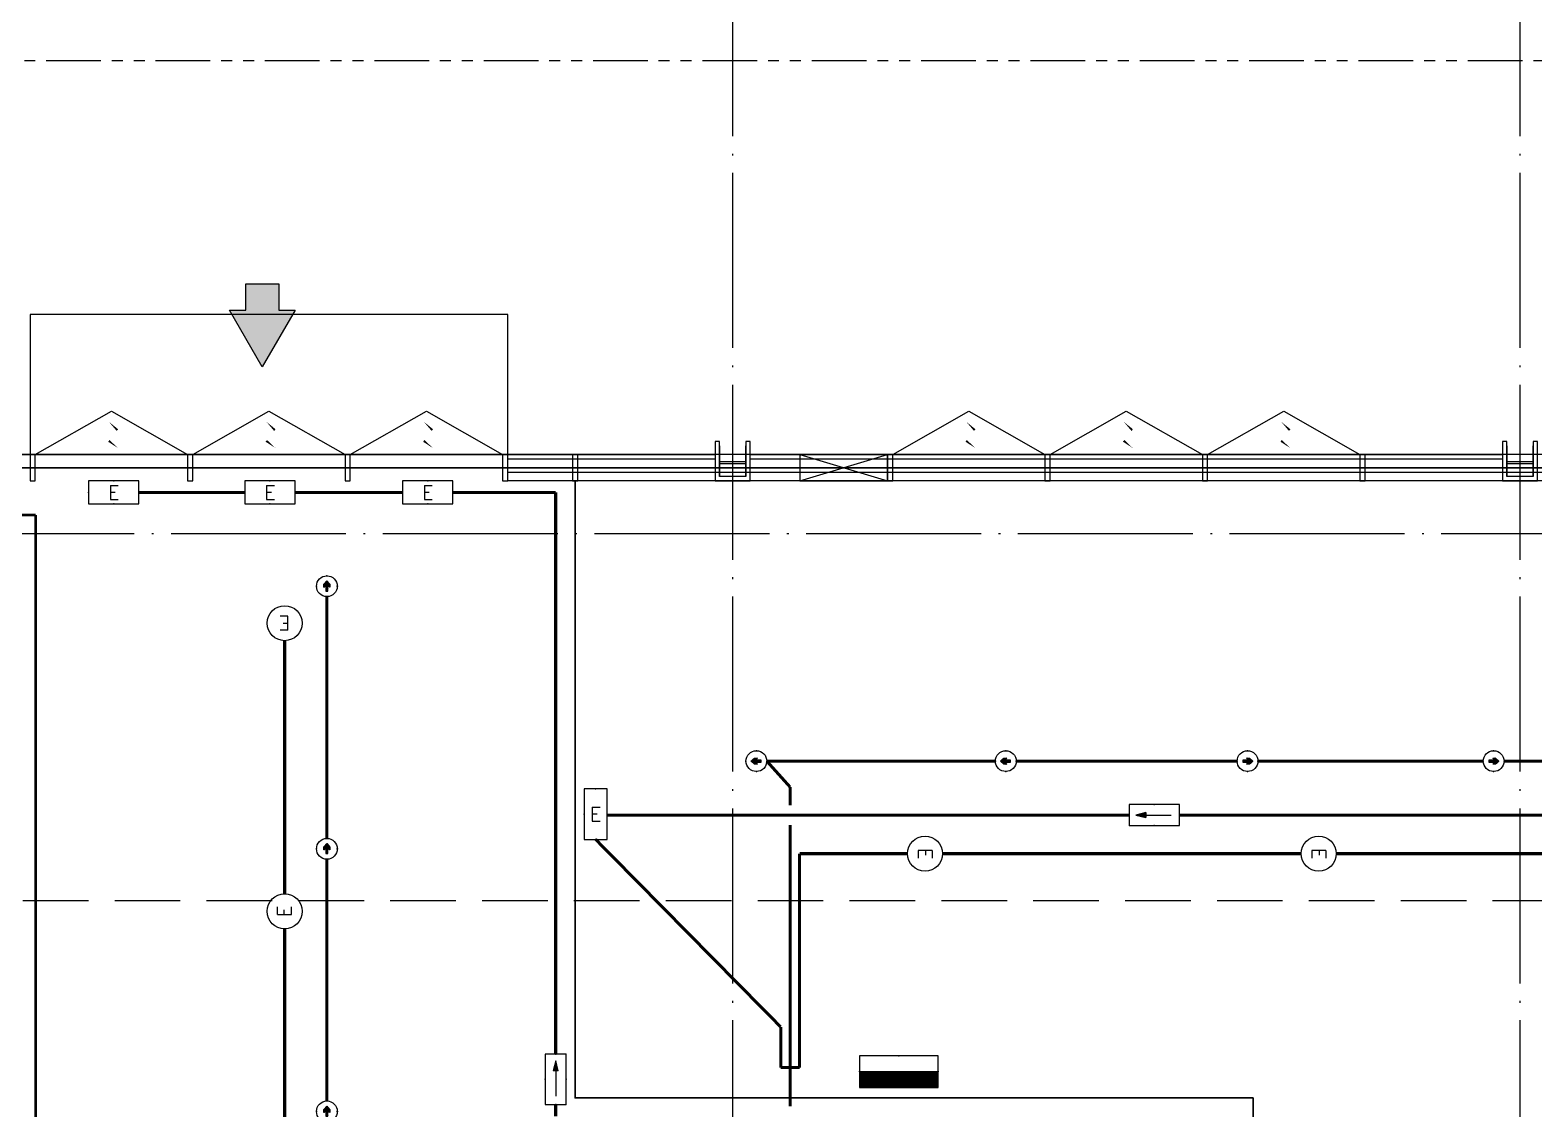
# Model space of a CAD drawing. Extents: x -288892 to 250096, y -100054 to 404668.
# Drawn here: x 24370 to 41559, y 19125 to 31450 of the extents above; entities that cross this region are included whole.
import ezdxf
from ezdxf.enums import TextEntityAlignment as Align
from ezdxf.xclip import XClip

# ---------------------------------------------------------------- set-up
doc = ezdxf.new("R2010")
doc.units = 0
doc.header["$LTSCALE"] = 1000
doc.header["$MEASUREMENT"] = 0
for name, pattern in [('104-14# 核心筒$0$DOTE', [2.42, 2, -0.2, 0.02, -0.2]), ('DASH', [0.35, 0.25, -0.1]), ('X-104 14#平面$0$109 3#平面$0$DASH', [0.35, 0.25, -0.1]), ('X-104 14#平面$0$PHANTOM2', [1.25, 0.625, -0.125, 0.125, -0.125, 0.125, -0.125])]:
    doc.linetypes.add(name, pattern=pattern)
doc.layers.get('0').update_dxf_attribs({"linetype": 'CONTINUOUS'})
for name, color, linetype in [('104-14# 核心筒$0$A_AXIS-轴线', 36, '104-14# 核心筒$0$DOTE'), ('14#楼幕墙$0$A-C_玻璃幕墙', 140, 'CONTINUOUS'), ('14#楼幕墙$0$A-C_窗', 140, 'CONTINUOUS'), ('EQUIP-照明', 3, 'CONTINUOUS'), ('EQUIP-箱柜', 3, 'CONTINUOUS'), ('WIRE-应急', 2, 'DASH'), ('X-104 14#平面$0$05-填充_天正', 26, 'CONTINUOUS'), ('X-104 14#平面$0$A-C_玻璃幕墙', 140, 'CONTINUOUS'), ('X-104 14#平面$0$A-SUR_吊顶', 40, 'CONTINUOUS'), ('X-104 14#平面$0$A-TECH_暖通', 6, 'CONTINUOUS')]:
    doc.layers.add(name, color=color, linetype=linetype)
doc.layers.add('X-104 14#平面$0$000套内', color=226, linetype='CONTINUOUS', lineweight=30)
doc.styles.add('_TCH_LABEL', font='COMPLEX', dxfattribs={"bigfont": 'GBCBIG'})
doc.styles.add('_TEL_DIM', font='SIMPLEX', dxfattribs={"width": 0.8, "height": 3.5, "bigfont": 'HZTXT'})

# ---------------------------------------------------------------- blocks, each defined once
blk = doc.blocks.new('14#楼幕墙$0$A$C38D07553')
blk.add_lwpolyline([(-60, -300), (0, -300), (0, 0), (-60, 0)], close=True)
blk = doc.blocks.new('*U1890')
blk.add_lwpolyline([(300, 0), (0, 0), (0, 150), (300, 150)], close=True)
blk = doc.blocks.new('14#楼幕墙$0$A$C07E80D9E')
blk.add_lwpolyline([(-350, -50), (-50, -50), (-50, -450), (0, -450), (0, 0), (-400, 0), (-400, -450), (-350, -450)], close=True)
for points in [[(-50, -200), (-350, -200)], [(-50, -220), (-350, -220)]]:
    blk.add_lwpolyline(points)
at = {"layer": '14#楼幕墙$0$A-C_玻璃幕墙', "rotation": 180}
blk.add_blockref('*U1890', (-50, -50), dxfattribs=at)
blk = doc.blocks.new('14#楼幕墙$0$A$C385D642F')
for p, q in [((32250, 27600), (32250, 27250)), ((32550, 27250), (32550, 27600)), ((41250, 27600), (41250, 27250)), ((41550, 27250), (41550, 27600))]:
    blk.add_line(p, q)
at = {"rotation": 180}
for p in [(32200, 27200), (41200, 27200)]:
    blk.add_blockref('14#楼幕墙$0$A$C07E80D9E', p, dxfattribs=at)
for p in [(24430, 27500), (26230, 27500), (28030, 27500), (29830, 27500), (30630, 27500), (34230, 27500), (36030, 27500), (37830, 27500), (39630, 27500)]:
    blk.add_blockref('14#楼幕墙$0$A$C38D07553', p)
blk = doc.blocks.new('14#楼幕墙$0$A$C22714246')
blk.add_lwpolyline([(1740, 497), (870, 0), (0, 497)])
at = {"layer": '14#楼幕墙$0$A-C_玻璃幕墙', "color": 1}
blk.add_lwpolyline([(899, 122, 0, 25, 0), (802, 217, 0, 0, 0), (900, 340, 25, 0, 0), (796, 422, 0, 0, 0)], format="xyseb", dxfattribs=at)
blk = doc.blocks.new('14#楼幕墙')
at = {"layer": '14#楼幕墙$0$A-C_玻璃幕墙'}
for p, q in [((29830, 26400), (53970, 26400)), ((53970, 26300), (29830, 26300))]:
    blk.add_line(p, q, dxfattribs=at)
at = {"layer": '14#楼幕墙$0$A-C_玻璃幕墙', "ltscale": 2}
blk.add_lwpolyline([(24370, 26600), (29830, 26600), (29830, 28200), (24370, 28200)], close=True, dxfattribs=at)
at = {"layer": '14#楼幕墙$0$A-C_玻璃幕墙'}
for points in [[(23600, 26600), (32200, 26600)], [(29830, 26550), (32200, 26550)], [(32600, 26600), (41200, 26600)], [(32600, 26550), (41200, 26550)]]:
    blk.add_lwpolyline(points, dxfattribs=at)
blk.add_blockref('14#楼幕墙$0$A$C385D642F', (0, -900), dxfattribs=at)
at = {"layer": '14#楼幕墙$0$A-C_窗', "rotation": 180}
for p in [(26170, 27097), (27970, 27097), (29770, 27097), (35970, 27097), (37770, 27097), (39570, 27097)]:
    blk.add_blockref('14#楼幕墙$0$A$C22714246', p, dxfattribs=at)
blk = doc.blocks.new('104-14# 核心筒')
at = {"layer": '104-14# 核心筒$0$A_AXIS-轴线'}
for p, q in [((32400, 54018), (32400, -8545)), ((41400, 54018), (41400, -8545)), ((-24839, 25700), (120260, 25700))]:
    blk.add_line(p, q, dxfattribs=at)
blk = doc.blocks.new('X-104 14#平面$0$sfafd')
at = {"layer": 'X-104 14#平面$0$05-填充_天正'}
blk.add_hatch(color=256, dxfattribs=at).paths.add_polyline_path([(0, 0), (-143, -205), (-307, -90), (-379, -192), (-590, 261), (-92, 217), (-164, 115)])
blk.add_lwpolyline([(0, 0), (-143, -205), (-307, -90), (-379, -192), (-590, 261), (-92, 217), (-164, 115)], close=True, dxfattribs=at)
blk = doc.blocks.new('*U1832')
blk.add_lwpolyline([(300, 0), (300, 1000), (0, 1000), (0, 0), (300, 0), (0, 1000), (0, 0), (300, 1000)])
blk = doc.blocks.new('X-104 14#平面$0$sdfjladfiididid')
at = {"layer": 'X-104 14#平面$0$A-TECH_暖通', "rotation": 270}
blk.add_blockref('*U1832', (33170, 26600), dxfattribs=at)
blk = doc.blocks.new('X-104 14#平面')
at = {"layer": 'X-104 14#平面$0$000套内'}
blk.add_lwpolyline([(23400, 26450), (50400, 26450), (50400, -2050), (23450, -2050), (23450, 7800), (32350, 7800), (32350, 7600), (41500, 7600), (41500, 16600), (38350, 16600), (38350, 19250), (30600, 19250), (30600, 26300)], dxfattribs=at)
at = {"layer": 'X-104 14#平面$0$A-C_玻璃幕墙'}
blk.add_lwpolyline([(-1359, -2200), (108092, -2200), (111292, 2370), (113380, 908), (115789, 4348), (113701, 5811), (116900, 10380), (116900, 38462), (99065, 43424), (96016, 32464), (85707, 35332), (87317, 41119), (83503, 42180), (66341, 26600), (4762, 26600)], close=True, dxfattribs=at)
at = {"layer": 'X-104 14#平面$0$A-SUR_吊顶', "linetype": 'X-104 14#平面$0$PHANTOM2'}
blk.add_line((57680, 31100), (9725, 31100), dxfattribs=at)
at = {"layer": 'X-104 14#平面$0$A-SUR_吊顶', "linetype": 'X-104 14#平面$0$109 3#平面$0$DASH', "ltscale": 3}
blk.add_lwpolyline([(109062, -4432), (119297, 10714), (117563, 11100), (120742, 38795), (99427, 44725), (92631, 20300), (86987, 20300), (86987, 21500), (8392, 21500), (5689, 8781), (-2734, 10571), (-6010, -4842), (40178, -2825), (39845, -4916), (83846, -2647)], close=True, dxfattribs=at)
ref = blk.add_blockref('104-14# 核心筒', (0, 0))
XClip(ref).set_block_clipping_path([(-38664.3623821461, -25500), (139216.5485069363, 330900)])
for name in ['14#楼幕墙', 'X-104 14#平面$0$sdfjladfiididid']:
    blk.add_blockref(name, (0, 0))
at = {"xscale": 1.5, "yscale": 1.5, "zscale": 1.5, "rotation": 124.9985697672247}
blk.add_blockref('X-104 14#平面$0$sfafd', (26837, 28551), dxfattribs=at)
blk = doc.blocks.new('$equip$00001838')
blk.add_circle((0, 0), 0.5)
at = {"color": 7, "style": '_TEL_DIM'}
blk.add_attdef('$TEXT$', text='', height=0.4, dxfattribs=at).set_placement((0, 0), align=Align.MIDDLE_CENTER)
at = {"color": 7, "style": '_TEL_DIM', "flags": 1}
blk.add_attdef('A', text='', height=0.00002, dxfattribs=at).set_placement((0, 0), align=Align.MIDDLE_CENTER)
blk = doc.blocks.new('$equip_U$00000189(HT0843)')
at = {"color": 2}
for p, q in [((-0.72, 0.66), (-0.72, 0)), ((0.72, 0.66), (-0.72, 0.66)), ((0.72, 0), (0.72, 0.66)), ((-0.72, 0), (0.72, 0))]:
    blk.add_line(p, q, dxfattribs=at)
at = {"color": 2, "const_width": 0.0125}
for points in [[(0.72, 0.66), (0.72, 0.66), (-0.72, 0.66)], [(-0.72, 0.66), (-0.72, 0)], [(0.72, 0), (0.72, 0.66)], [(-0.72, 0), (0.72, 0)]]:
    blk.add_lwpolyline(points, dxfattribs=at)
at = {"color": 2}
blk.add_lwpolyline([(-0.72, 0.66), (-0.72, 0)], dxfattribs=at)
for p in [(0, 0.66), (-0.72, 0.33), (0, 0), (0.72, 0.33)]:
    blk.add_point(p)
at = {"color": 7, "style": '_TEL_DIM'}
blk.add_attdef('$TEXT$', text='', height=0.4, dxfattribs=at).set_placement((0, 0.33), align=Align.MIDDLE_CENTER)
at = {"color": 7, "style": '_TEL_DIM', "flags": 1}
blk.add_attdef('A', text='', height=0.000025, dxfattribs=at).set_placement((0, 0), align=Align.MIDDLE_CENTER)
blk = doc.blocks.new('$equip$00002541')
blk.add_hatch(color=256).paths.add_polyline_path([(-0.24, 0.372), (-0.528, 0.3), (-0.24, 0.228)])
for p, q in [((-0.72, 0.6), (-0.72, 0)), ((0.72, 0.6), (-0.72, 0.6)), ((0.72, 0), (0.72, 0.6)), ((-0.72, 0), (0.72, 0)), ((-0.24, 0.372), (-0.528, 0.3)), ((-0.528, 0.3), (-0.24, 0.228)), ((-0.24, 0.372), (-0.24, 0.228))]:
    blk.add_line(p, q)
at = {"color": 7}
blk.add_line((-0.48, 0.3), (0.48, 0.3), dxfattribs=at)
at = {"const_width": 0.02}
blk.add_lwpolyline([(-0.72, 0.6), (-0.72, 0), (0.72, 0), (0.72, 0.6), (-0.72, 0.6), (-0.72, 0)], dxfattribs=at)
for p in [(0, 0.6), (-0.72, 0.3), (0, 0), (0.72, 0.3)]:
    blk.add_point(p)
at = {"color": 7, "style": '_TEL_DIM', "flags": 1}
blk.add_attdef('A', text='', height=0.00002, dxfattribs=at).set_placement((0, 0), align=Align.MIDDLE_CENTER)
blk = doc.blocks.new('*X1338')
at = {"color": 0}
for p, q in [((-250, 32.8), (-182.8, 100)), ((-250, 68.2), (-218.2, 100)), ((-247.5, 0), (-147.5, 100)), ((-212.1, 0), (-112.1, 100)), ((-176.8, 0), (-76.8, 100)), ((-141.4, 0), (-41.4, 100)), ((-106.1, 0), (-6.1, 100)), ((-70.7, 0), (29.3, 100)), ((-35.4, 0), (64.6, 100)), ((0, 0), (100, 100)), ((35.4, 0), (135.4, 100)), ((70.7, 0), (170.7, 100)), ((106.1, 0), (206.1, 100)), ((141.4, 0), (241.4, 100)), ((176.8, 0), (250, 73.2)), ((212.1, 0), (250, 37.9)), ((247.5, 0), (250, 2.5))]:
    blk.add_line(p, q, dxfattribs=at)
blk = doc.blocks.new('$equip$00001414')
for p, q in [((0.75, 0.6), (-0.75, 0.6)), ((-0.75, 0.6), (-0.75, 0)), ((0.75, 0), (0.75, 0.6)), ((-0.75, 0.3), (0.75, 0.3)), ((-0.75, 0), (0.75, 0))]:
    blk.add_line(p, q)
at = {"const_width": 0.3}
blk.add_lwpolyline([(-0.75, 0.15), (0.75, 0.15)], dxfattribs=at)
for p in [(0, 0.6), (-0.75, 0.3), (0.75, 0.3), (0, 0)]:
    blk.add_point(p)
at = {"xscale": 0.00300000000061118, "yscale": 0.00300000000061118, "zscale": 0.00300000000061118}
blk.add_blockref('*X1338', (0, 0), dxfattribs=at)
at = {"style": '_TCH_LABEL', "flags": 9}
blk.add_attdef('A', (0, 0), '', height=0.00002, dxfattribs=at)
blk = doc.blocks.new('$equip_U$00000283(晏大钊)')
at = {"color": 3}
for p, q in [((-0.072, 0.054), (-0.272, 0.054)), ((-0.271, 0.054), (-0.272, 0.053)), ((-0.26, 0.054), (-0.272, 0.041)), ((-0.249, 0.054), (-0.272, 0.03)), ((-0.238, 0.054), (-0.272, 0.019)), ((-0.226, 0.054), (-0.272, 0.008)), ((-0.215, 0.054), (-0.272, -0.004)), ((-0.204, 0.054), (-0.272, -0.015)), ((-0.193, 0.054), (-0.272, -0.026)), ((-0.181, 0.054), (-0.272, -0.037)), ((-0.17, 0.054), (-0.272, -0.048)), ((-0.159, 0.054), (-0.272, -0.06)), ((-0.271, 0.054), (-0.272, 0.053)), ((-0.26, 0.054), (-0.272, 0.041)), ((-0.249, 0.054), (-0.272, 0.03)), ((-0.238, 0.054), (-0.272, 0.019)), ((-0.226, 0.054), (-0.272, 0.008)), ((-0.215, 0.054), (-0.272, -0.004)), ((-0.204, 0.054), (-0.272, -0.015)), ((-0.193, 0.054), (-0.272, -0.026)), ((-0.181, 0.054), (-0.272, -0.037)), ((-0.17, 0.054), (-0.272, -0.048)), ((-0.159, 0.054), (-0.272, -0.06)), ((-0.148, 0.054), (-0.263, -0.061)), ((-0.148, 0.054), (-0.263, -0.061)), ((-0.137, 0.054), (-0.252, -0.061)), ((-0.137, 0.054), (-0.252, -0.061)), ((-0.125, 0.054), (-0.24, -0.061)), ((-0.125, 0.054), (-0.24, -0.061)), ((-0.114, 0.054), (-0.229, -0.061)), ((-0.114, 0.054), (-0.229, -0.061)), ((-0.103, 0.054), (-0.218, -0.061)), ((-0.103, 0.054), (-0.218, -0.061)), ((-0.092, 0.054), (-0.207, -0.061)), ((-0.092, 0.054), (-0.207, -0.061)), ((-0.08, 0.054), (-0.195, -0.061)), ((-0.08, 0.054), (-0.195, -0.061)), ((-0.069, 0.054), (-0.184, -0.061)), ((-0.069, 0.054), (-0.184, -0.061)), ((-0.058, 0.054), (-0.173, -0.061)), ((-0.058, 0.054), (-0.173, -0.061)), ((-0.047, 0.054), (-0.162, -0.061)), ((-0.047, 0.054), (-0.162, -0.061)), ((-0.036, 0.054), (-0.151, -0.061)), ((-0.036, 0.054), (-0.151, -0.061)), ((-0.024, 0.054), (-0.139, -0.061)), ((-0.024, 0.054), (-0.139, -0.061)), ((-0.013, 0.054), (-0.128, -0.061)), ((-0.013, 0.054), (-0.128, -0.061)), ((-0.002, 0.054), (-0.117, -0.061)), ((-0.002, 0.054), (-0.117, -0.061)), ((0.009, 0.054), (-0.106, -0.061)), ((0.009, 0.054), (-0.106, -0.061)), ((0.021, 0.054), (-0.094, -0.061)), ((0.021, 0.054), (-0.094, -0.061)), ((0.032, 0.054), (-0.083, -0.061)), ((0.032, 0.054), (-0.083, -0.061)), ((0.043, 0.054), (-0.072, -0.061)), ((0.043, 0.054), (-0.072, -0.061)), ((0.054, 0.054), (-0.061, -0.061)), ((0.054, 0.054), (-0.061, -0.061)), ((0.065, 0.054), (-0.05, -0.061)), ((0.065, 0.054), (-0.05, -0.061)), ((-0.044, 0.169), (-0.049, 0.163)), ((-0.044, 0.169), (-0.049, 0.163)), ((-0.033, 0.169), (-0.043, 0.158)), ((-0.033, 0.169), (-0.043, 0.158)), ((0.213, 0.077), (-0.041, -0.176)), ((0.165, 0.03), (-0.041, -0.176)), ((0.153, 0.13), (-0.038, -0.061)), ((0.153, 0.13), (-0.038, -0.061)), ((-0.022, 0.169), (-0.037, 0.153)), ((-0.022, 0.169), (-0.037, 0.153)), ((-0.01, 0.169), (-0.032, 0.147)), ((-0.01, 0.169), (-0.032, 0.147)), ((0.218, 0.072), (-0.03, -0.176)), ((0.165, 0.019), (-0.03, -0.176)), ((0.159, 0.125), (-0.027, -0.061)), ((0.159, 0.125), (-0.027, -0.061)), ((0.001, 0.169), (-0.026, 0.142)), ((0.001, 0.169), (-0.026, 0.142)), ((0.012, 0.169), (-0.02, 0.137)), ((0.012, 0.169), (-0.02, 0.137)), ((0.224, 0.067), (-0.019, -0.176)), ((0.166, 0.008), (-0.019, -0.176)), ((0.165, 0.12), (-0.016, -0.061)), ((0.165, 0.12), (-0.016, -0.061)), ((0.023, 0.169), (-0.014, 0.131)), ((0.023, 0.169), (-0.014, 0.131)), ((0.035, 0.169), (-0.008, 0.126)), ((0.035, 0.169), (-0.008, 0.126)), ((0.23, 0.061), (-0.007, -0.176)), ((0.171, 0.114), (-0.005, -0.061)), ((0.171, 0.114), (-0.005, -0.061)), ((0.046, 0.169), (-0.002, 0.121)), ((0.046, 0.169), (-0.002, 0.121)), ((0.057, 0.169), (0.004, 0.116)), ((0.057, 0.169), (0.004, 0.116)), ((0.236, 0.056), (0.004, -0.176)), ((0.177, 0.109), (0.007, -0.061)), ((0.177, 0.109), (0.007, -0.061)), ((0.068, 0.169), (0.01, 0.11)), ((0.068, 0.169), (0.01, 0.11)), ((0.242, 0.051), (0.015, -0.176)), ((0.079, 0.169), (0.016, 0.105)), ((0.079, 0.169), (0.016, 0.105)), ((0.183, 0.104), (0.018, -0.061)), ((0.183, 0.104), (0.018, -0.061)), ((0.091, 0.169), (0.022, 0.1)), ((0.091, 0.169), (0.022, 0.1)), ((0.248, 0.045), (0.026, -0.176)), ((0.102, 0.169), (0.028, 0.094)), ((0.102, 0.169), (0.028, 0.094)), ((0.189, 0.098), (0.029, -0.061)), ((0.189, 0.098), (0.029, -0.061)), ((0.112, 0.168), (0.033, 0.089)), ((0.112, 0.168), (0.033, 0.089)), ((0.254, 0.04), (0.038, -0.176)), ((0.118, 0.162), (0.039, 0.084)), ((0.118, 0.162), (0.039, 0.084)), ((0.195, 0.093), (0.04, -0.061)), ((0.195, 0.093), (0.04, -0.061)), ((0.124, 0.157), (0.045, 0.078)), ((0.124, 0.157), (0.045, 0.078)), ((0.26, 0.035), (0.049, -0.176)), ((0.13, 0.152), (0.051, 0.073)), ((0.13, 0.152), (0.051, 0.073)), ((0.201, 0.088), (0.051, -0.061)), ((0.201, 0.088), (0.051, -0.061)), ((0.136, 0.146), (0.057, 0.068)), ((0.136, 0.146), (0.057, 0.068)), ((0.266, 0.029), (0.06, -0.176)), ((0.142, 0.141), (0.063, 0.062)), ((0.142, 0.141), (0.063, 0.062)), ((0.207, 0.083), (0.063, -0.061)), ((0.165, 0.041), (0.063, -0.061)), ((0.148, 0.136), (0.069, 0.057)), ((0.148, 0.136), (0.069, 0.057)), ((0.272, 0.024), (0.071, -0.176)), ((0.278, 0.019), (0.082, -0.176)), ((0.283, 0.013), (0.094, -0.176)), ((0.283, 0.013), (0.094, -0.176)), ((0.289, 0.008), (0.105, -0.176)), ((0.289, 0.008), (0.105, -0.176)), ((0.295, 0.003), (0.161, -0.131)), ((0.295, 0.003), (0.161, -0.131)), ((0.207, 0.083), (0.166, 0.042)), ((0.213, 0.077), (0.178, 0.042)), ((0.218, 0.072), (0.189, 0.043)), ((0.224, 0.067), (0.201, 0.043)), ((0.23, 0.061), (0.212, 0.043)), ((0.236, 0.056), (0.212, 0.032)), ((0.242, 0.051), (0.212, 0.02)), ((0.248, 0.045), (0.212, 0.009)), ((0.254, 0.04), (0.212, -0.002)), ((0.26, 0.035), (0.213, -0.013)), ((0.266, 0.029), (0.213, -0.024)), ((0.272, 0.024), (0.213, -0.035)), ((0.278, 0.019), (0.213, -0.046)), ((-0.027, -0.151), (-0.052, -0.176)), ((-0.027, -0.151), (-0.052, -0.176)), ((0.166, -0.003), (-0.007, -0.176)), ((0.166, -0.014), (0.004, -0.176)), ((0.166, -0.025), (0.015, -0.176)), ((0.166, -0.036), (0.026, -0.176)), ((0.166, -0.047), (0.038, -0.176)), ((0.171, -0.055), (0.049, -0.176)), ((0.182, -0.054), (0.06, -0.176)), ((0.193, -0.054), (0.071, -0.176)), ((0.205, -0.054), (0.082, -0.176)), ((0.301, -0.003), (0.274, -0.03)), ((0.301, -0.003), (0.274, -0.03))]:
    blk.add_line(p, q, dxfattribs=at)
at = {"color": 3, "linetype": 'ByBlock', "ltscale": 5}
for p, q in [((-0.272, 0.054), (-0.272, -0.061)), ((0.073, 0.054), (-0.272, 0.054)), ((0.073, 0.054), (-0.055, 0.169)), ((-0.055, 0.169), (0.111, 0.169)), ((0.068, 0.054), (0.073, 0.054)), ((0.111, 0.169), (0.303, -0.004)), ((-0.272, -0.061), (0.073, -0.061)), ((-0.055, -0.176), (0.073, -0.061)), ((0.111, -0.176), (-0.055, -0.176)), ((0.068, -0.061), (0.073, -0.061)), ((0.303, -0.004), (0.111, -0.176))]:
    blk.add_line(p, q, dxfattribs=at)
at = {"color": 3}
blk.add_circle((0, 0), 0.595, dxfattribs=at)
for p in [(-0.595, 0), (0, 0.595), (0.595, 0), (0, -0.595)]:
    blk.add_point(p)
at = {"color": 7, "style": '_TEL_DIM', "flags": 1}
for tag in ['A', 'REMARK']:
    blk.add_attdef(tag, text='', height=0.000025, dxfattribs=at).set_placement((0, 0), align=Align.MIDDLE_CENTER)
blk = doc.blocks.new('$equip_U$00000284(晏大钊)')
for p in [(-0.298, 0), (0, 0.298), (0.298, 0), (0, -0.298)]:
    blk.add_point(p)
at = {"xscale": 0.5, "yscale": 0.5, "zscale": 0.5}
blk.add_blockref('$equip_U$00000283(晏大钊)', (0, 0), dxfattribs=at)
at = {"color": 7, "style": '_TEL_DIM', "flags": 1}
for tag in ['A', 'REMARK']:
    blk.add_attdef(tag, text='', height=0.0000125, dxfattribs=at).set_placement((0, 0), align=Align.MIDDLE_CENTER)
blk = doc.blocks.new('$equip_U$00000302(HT0843)')
for p in [(-0.298, 0), (0, 0.298), (0.298, 0), (0, -0.298)]:
    blk.add_point(p)
at = {"rotation": 180}
blk.add_blockref('$equip_U$00000284(晏大钊)', (0, 0), dxfattribs=at)
at = {"color": 7, "style": '_TEL_DIM', "flags": 1}
for tag in ['A', 'REMARK']:
    blk.add_attdef(tag, text='', height=0.0000125, dxfattribs=at).set_placement((0, 0), align=Align.MIDDLE_CENTER)

msp = doc.modelspace()

# ---------------------------------------------------------------- linework, layer by layer
at = {"layer": 'WIRE-应急', "linetype": 'DASH'}
for points, const_width in [([(25614, 26168), (26823, 26168)], 35), ([(27399, 26168), (28627, 26168)], 35), ([(29203, 26168), (30378, 26168)], 35), ([(30378, 19751), (30378, 26168)], 35), ([(19661, 25911), (24433, 25911)], 30), ([(24434, 17798), (24433, 25911)], 30), ([(27763, 22215), (27763, 24977)], 35), ([(27280, 21582), (27280, 24474)], 35), ([(32791, 23098), (35404, 23098)], 35), ([(33057, 22802), (32791, 23098)], 35), ([(35642, 23098), (38167, 23098)], 35), ([(38405, 23098), (40980, 23098)], 35), ([(41218, 23098), (43929, 23098)], 35), ([(33057, 22593), (33057, 22802)], 35), ([(36932, 22481), (30966, 22481)], 35), ([(33057, 19597), (33057, 22368)], 35), ([(37508, 22481), (45682, 22481)], 35), ([(32950, 20061), (30834, 22204)], 35), ([(33165, 19597), (33165, 22041)], 35), ([(34400, 22041), (33165, 22041)], 35), ([(38900, 22041), (34800, 22041)], 35), ([(39300, 22041), (43442, 22041)], 35), ([(27763, 19215), (27763, 21977)], 35), ([(27280, 18290), (27280, 21182)], 35), ([(32950, 19597), (32950, 20061)], 35), ([(32950, 19597), (33165, 19597)], 35), ([(33057, 19153), (33057, 19597)], 35), ([(30378, 19175), (30378, 19040)], 35)]:
    msp.add_lwpolyline(points, dxfattribs=dict(at, const_width=const_width))

# ---------------------------------------------------------------- block references
msp.add_blockref('X-104 14#平面', (0, 0))
at = {"layer": 'EQUIP-照明'}
ref = msp.add_blockref('$equip_U$00000189(HT0843)', (25326, 26300), dxfattribs=dict(at, xscale=400, yscale=400, zscale=400, rotation=180))
ref.add_attrib('$TEXT$', 'E', dxfattribs={"layer": '0', "color": 7, "height": 160, "style": '_TEL_DIM'}).set_placement((25326, 26168), align=Align.MIDDLE_CENTER)
ref = msp.add_blockref('$equip_U$00000189(HT0843)', (27111, 26300), dxfattribs=dict(at, xscale=400, yscale=400, zscale=400, rotation=180))
ref.add_attrib('$TEXT$', 'E', dxfattribs={"layer": '0', "color": 7, "height": 160, "style": '_TEL_DIM'}).set_placement((27111, 26168), align=Align.MIDDLE_CENTER)
ref = msp.add_blockref('$equip_U$00000189(HT0843)', (28915, 26300), dxfattribs=dict(at, xscale=400, yscale=400, zscale=400, rotation=180))
ref.add_attrib('$TEXT$', 'E', dxfattribs={"layer": '0', "color": 7, "height": 160, "style": '_TEL_DIM'}).set_placement((28915, 26168), align=Align.MIDDLE_CENTER)
at = {"layer": 'EQUIP-照明', "xscale": 400, "yscale": 400, "zscale": 400}
for name, p, rotation in [('$equip_U$00000302(HT0843)', (27763, 25096), 270), ('$equip_U$00000302(HT0843)', (38286, 23098), 180), ('$equip_U$00000302(HT0843)', (41099, 23098), 180), ('$equip_U$00000302(HT0843)', (27763, 22096), 270), ('$equip$00002541', (30258, 19463), 270), ('$equip_U$00000302(HT0843)', (27763, 19096), 270)]:
    msp.add_blockref(name, p, dxfattribs=dict(at, rotation=rotation))
for p, rotation in [((27280, 24674), 180), ((34600, 22041), 270), ((39100, 22041), 270), ((27280, 21382), 90)]:
    msp.add_blockref('$equip$00001838', p, dxfattribs=dict(at, rotation=rotation)).add_auto_attribs({'$TEXT$': 'E'})
for name, p in [('$equip_U$00000302(HT0843)', (32672, 23098)), ('$equip_U$00000302(HT0843)', (35523, 23098)), ('$equip$00002541', (37220, 22361))]:
    msp.add_blockref(name, p, dxfattribs=at)
at = {"layer": 'EQUIP-照明'}
ref = msp.add_blockref('$equip_U$00000189(HT0843)', (30966, 22492), dxfattribs=dict(at, xscale=400, yscale=400, zscale=400, rotation=90))
ref.add_attrib('$TEXT$', 'E', dxfattribs={"layer": '0', "color": 7, "height": 160, "style": '_TEL_DIM'}).set_placement((30834, 22492), align=Align.MIDDLE_CENTER)
at = {"layer": 'EQUIP-箱柜', "xscale": 600, "yscale": 600, "zscale": 600}
msp.add_blockref('$equip$00001414', (34300, 19371), dxfattribs=at)

doc.saveas('drawing.dxf')
